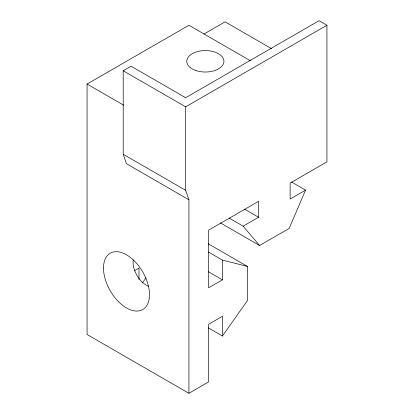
<?xml version="1.0" encoding="UTF-8"?>
<svg xmlns="http://www.w3.org/2000/svg" width="414" height="414" viewBox="0 0 414 414"><rect width="100%" height="100%" fill="white"/><g stroke="black" fill="none" stroke-linecap="round" stroke-linejoin="round"><path stroke-width="0.62" d="M291.585 182.036L305.579 190.114L289.148 228.44L259.573 245.512L220.398 222.892M142.654 282.607L145.961 277.918M208.454 327.929L222.442 336.008L247.427 300.569L247.427 266.419L208.263 243.81M222.442 336.008L222.442 316.275L208.64 324.245L208.64 381.915L188.929 393.3L87.064 334.491L87.064 84.063L188.929 25.254L250.46 60.78M188.929 393.3L188.929 199.791L126.493 163.747L123.206 154.262L123.206 70.784L131.093 66.23L185.643 97.725L319.049 20.7L326.936 25.254L326.936 161.848L290.136 183.097L290.136 199.03L305.579 190.114M203.942 34.041L225.071 21.838L271.501 48.645M123.206 70.784L185.643 106.828L326.936 25.254M134.566 270.637L138.98 268.091L138.98 279.543M229.154 218.085L243.147 226.163L258.59 217.246L258.59 201.307L208.64 230.143L208.64 287.818L222.442 279.848L222.442 260.121L208.454 252.043M222.442 260.121L247.427 266.419M87.064 84.063L123.719 105.228M244.596 209.168L258.59 217.246M123.206 154.262L185.643 190.305L188.929 199.791M208.454 271.775L222.442 279.848M243.147 226.163L259.573 245.512M185.643 106.828L185.643 190.305M148.497 286.25A18.589 10.733 60 0 1 133.267 259.873M103.495 268.091A32.53 18.78 60 0 0 137.997 311.012A32.53 18.78 60 0 0 137.997 265.007A32.53 18.78 60 0 0 103.495 268.091M196.065 70.592A18.589 10.733 0 0 0 223.943 61.298A18.589 10.733 0 0 0 196.065 52.004A18.589 10.733 0 0 0 196.065 70.592"/></g></svg>
